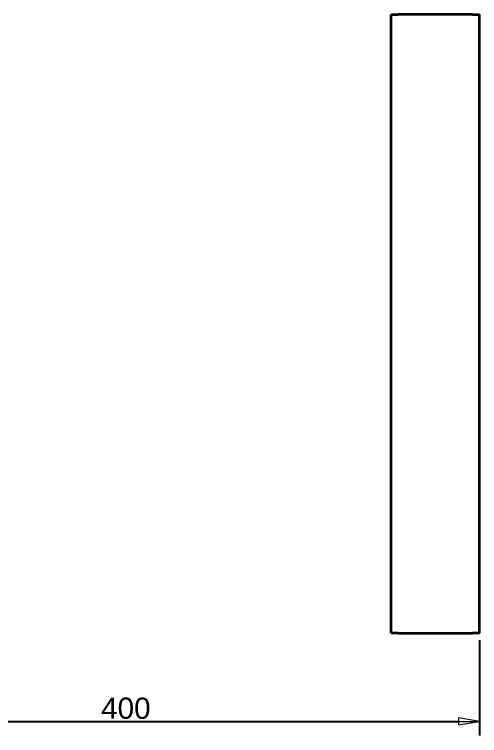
# Model space of a CAD drawing. Header units: millimetres. Extents: x -116965 to 323937, y 291661 to 566926.
# Drawn here: x -18770.3 to -18507.3, y 303295.8 to 303703.8 of the extents above; entities that cross this region are included whole.
import ezdxf

# ---------------------------------------------------------------- set-up
doc = ezdxf.new("R2010")
doc.units = ezdxf.units.MM
doc.header["$PDMODE"] = 35
doc.layers.get('0').update_dxf_attribs({"lineweight": 18})
doc.layers.add('Dimensions(Schneider)', color=7, linetype='Continuous', lineweight=18)
doc.layers.add('Visible Edges(Schneider)', color=7, linetype='Continuous', lineweight=35)
doc.styles.add('schneder_1', font='micross.ttf')
doc.dimstyles.new('estilo_Schneider', dxfattribs={"dimscale": 4, "dimtxt": 3, "dimasz": 3, "dimexe": 2, "dimexo": 1, "dimgap": 0.3, "dimtad": 1, "dimtoh": 1, "dimrnd": 1e-08, "dimzin": 12, "dimtxsty": 'schneder_1', "dimblk": 'Filled-1', "dimcen": 0.09, "dimdle": 10, "dimclrd": 7, "dimclre": 7, "dimclrt": 7, "dimadec": 1, "dimazin": 3, "dimtfac": 0.5, "dimtdec": 3, "dimtmove": 0, "dimatfit": 3, "dimldrblk": 'Filled-1', "dimfxl": 1, "dimtolj": 1, "dimlwd": 25, "dimlwe": 25, "dimarcsym": 0})

# ---------------------------------------------------------------- blocks, each defined once
blk = doc.blocks.new('Filled-1')
at = {"color": 0}
for p, q in [((0, 0), (-1, 0.167)), ((-1, 0.167), (-1, -0.167)), ((-1, 0), (0, 0)), ((-1, -0.167), (0, 0))]:
    blk.add_line(p, q, dxfattribs=at)
at = {"color": 0, "flags": 128}
blk.add_lwpolyline([(-1, -0.167), (0, 0), (-1, 0.167), (-1, -0.167)], dxfattribs=at)
at = {"color": 0}
blk.add_solid([(-1, -0.167), (0, 0), (-1, 0.167), (-1, -0.167)], dxfattribs=at)
blk = doc.blocks.new('*D2002')
at = {"layer": 'Defpoints', "color": 0, "linetype": 'Continuous', "lineweight": -3, "transparency": 16777216}
for p in [(-18907.3, 303353.78), (-18507.3, 303353.78), (-18507.3, 303303.78)]:
    blk.add_point(p, dxfattribs=at)
at = {"layer": 'Dimensions(Schneider)', "color": 7, "linetype": 'Continuous', "lineweight": 25, "transparency": 16777216}
for p, q in [((-18907.3, 303349.78), (-18907.3, 303295.78)), ((-18507.3, 303349.78), (-18507.3, 303295.78)), ((-18895.3, 303303.78), (-18519.3, 303303.78))]:
    blk.add_line(p, q, dxfattribs=at)
at = {"layer": 'Dimensions(Schneider)', "color": 7, "linetype": 'Continuous', "lineweight": 25, "transparency": 16777216, "xscale": 12, "yscale": 12, "zscale": 12, "rotation": 180}
blk.add_blockref('Filled-1', (-18907.3, 303303.78), dxfattribs=at)
at = {"layer": 'Dimensions(Schneider)', "color": 7, "linetype": 'Continuous', "lineweight": 25, "transparency": 16777216, "xscale": 12, "yscale": 12, "zscale": 12}
blk.add_blockref('Filled-1', (-18507.3, 303303.78), dxfattribs=at)
at = {"layer": 'Dimensions(Schneider)', "color": 7, "linetype": 'Continuous', "lineweight": 25, "transparency": 16777216, "insert": (-18707.3, 303311.18), "char_height": 12, "attachment_point": 5, "style": 'schneder_1'}
blk.add_mtext('\\A1;400', dxfattribs=at)

msp = doc.modelspace()

# ---------------------------------------------------------------- linework, layer by layer
at = {"layer": 'Visible Edges(Schneider)'}
for p, q in [((-18557.298825, 303703.779402), (-18553.298825, 303703.779402)), ((-18557.298825, 303353.779402), (-18557.298825, 303703.779402)), ((-18511.298825, 303703.779402), (-18553.298825, 303703.779402)), ((-18511.298825, 303703.779402), (-18507.298825, 303703.779402)), ((-18507.298825, 303353.779402), (-18507.298825, 303703.779402)), ((-18553.298825, 303353.779402), (-18557.298825, 303353.779402)), ((-18553.298825, 303353.779402), (-18511.298825, 303353.779402)), ((-18507.298825, 303353.779402), (-18511.298825, 303353.779402))]:
    msp.add_line(p, q, dxfattribs=at)

# ---------------------------------------------------------------- dimensions: what is measured, and where the dimension line sits
at = {"layer": 'Dimensions(Schneider)', "color": 7, "linetype": 'Continuous', "lineweight": 25}
dim = msp.add_linear_dim(base=(-18507.298825, 303303.779402), p1=(-18907.298825, 303353.779402), p2=(-18507.298825, 303353.779402), dimstyle='estilo_Schneider', override={"dimtoh": 0, "dimdec": 2, "dimtp": 0, "dimtm": 0, "dimtdec": 3, "dimatfit": 2}, dxfattribs=at)
dim.commit()
dim.dimension.update_dxf_attribs({"geometry": '*D2002', "text_midpoint": (-18707.298825, 303303.779402), "dimtype": 160})

doc.saveas('drawing.dxf')
